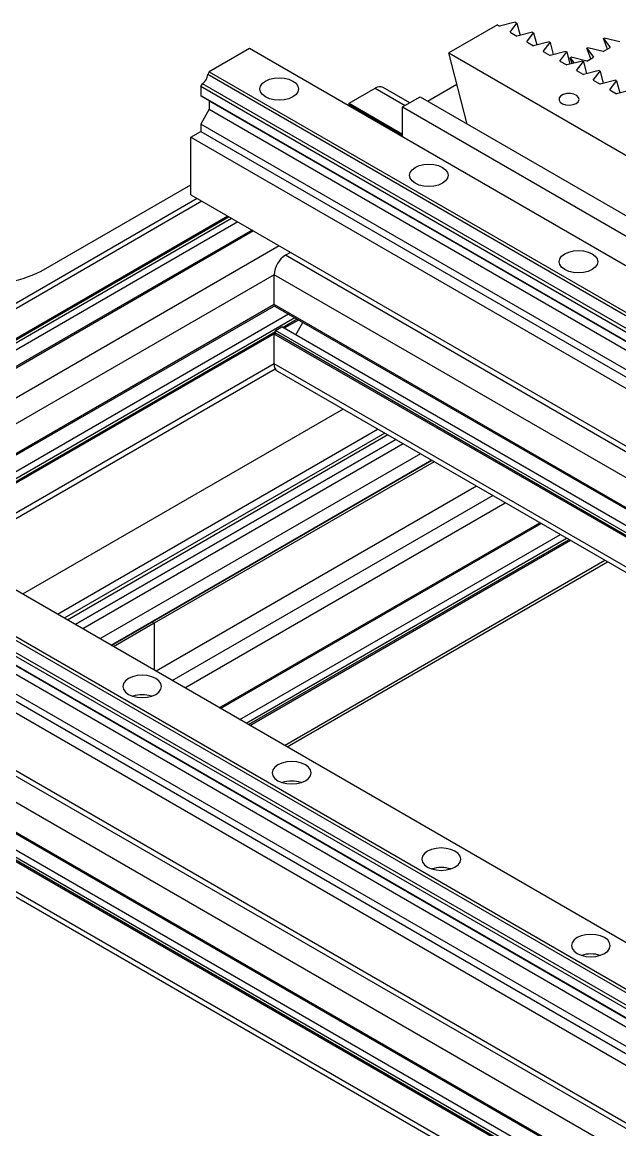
# Model space of a CAD drawing. Header units: millimetres. Extents: x 0 to 597, y 0 to 420.
# Drawn here: x 377.89 to 389.19, y 161.42 to 182.35 of the extents above; entities that cross this region are included whole.
import ezdxf

# ---------------------------------------------------------------- set-up
doc = ezdxf.new("R2010")
doc.units = ezdxf.units.MM

msp = doc.modelspace()

# ---------------------------------------------------------------- linework, layer by layer
at = {"color": 7, "linetype": 'Continuous', "lineweight": 25}
for p, q in [((386.872, 182.303), (385.952, 181.772)), ((386.872, 182.303), (386.912, 182.28)), ((387.207, 182.354), (386.912, 182.28)), ((387.112, 182.164), (387.24, 182.335)), ((387.112, 182.164), (387.242, 182.089)), ((387.207, 182.354), (387.24, 182.335)), ((387.24, 182.335), (387.301, 182.104)), ((387.537, 182.164), (387.242, 182.089)), ((387.537, 182.164), (387.555, 182.154)), ((387.426, 181.983), (387.555, 182.154)), ((387.426, 181.983), (387.556, 181.908)), ((387.555, 182.154), (387.615, 181.923)), ((387.851, 181.982), (387.556, 181.908)), ((387.74, 181.802), (387.869, 181.972)), ((387.851, 181.982), (387.869, 181.972)), ((387.869, 181.972), (387.929, 181.741)), ((388.875, 182.044), (388.893, 182.054)), ((388.875, 182.044), (389.004, 181.873)), ((388.951, 181.842), (388.875, 182.044)), ((389.188, 181.98), (388.893, 182.054)), ((382.184, 181.855), (381.425, 181.417)), ((410.747, 165.366), (382.184, 181.855)), ((386.303, 180.427), (385.952, 181.772)), ((385.952, 181.772), (410.328, 167.7)), ((387.74, 181.802), (387.87, 181.727)), ((388.166, 181.801), (387.87, 181.727)), ((388.054, 181.62), (388.183, 181.791)), ((388.166, 181.801), (388.183, 181.791)), ((388.183, 181.791), (388.243, 181.56)), ((388.561, 181.862), (388.579, 181.872)), ((388.561, 181.862), (388.69, 181.692)), ((388.636, 181.661), (388.561, 181.862)), ((388.874, 181.798), (388.579, 181.872)), ((388.874, 181.798), (389.004, 181.873)), ((388.054, 181.62), (388.185, 181.545)), ((388.48, 181.62), (388.185, 181.545)), ((388.247, 181.681), (388.264, 181.691)), ((388.247, 181.681), (388.323, 181.58)), ((388.288, 181.571), (388.247, 181.681)), ((388.56, 181.617), (388.264, 181.691)), ((388.369, 181.439), (388.498, 181.609)), ((388.48, 181.62), (388.498, 181.609)), ((388.498, 181.609), (388.558, 181.379)), ((388.56, 181.617), (388.69, 181.692)), ((381.425, 181.417), (381.394, 181.364)), ((410.747, 164.419), (381.394, 181.364)), ((381.425, 181.417), (410.747, 164.489)), ((388.369, 181.439), (388.499, 181.364)), ((388.794, 181.438), (388.499, 181.364)), ((388.683, 181.257), (388.812, 181.428)), ((388.794, 181.438), (388.812, 181.428)), ((388.812, 181.428), (388.872, 181.197)), ((381.262, 181.135), (381.293, 181.188)), ((410.747, 164.114), (381.262, 181.135)), ((381.262, 181.135), (381.262, 180.964)), ((410.747, 164.185), (381.293, 181.188)), ((385.215, 180.829), (384.712, 181.12)), ((385.552, 180.86), (386.107, 181.181)), ((388.683, 181.257), (388.813, 181.182)), ((389.109, 181.257), (388.813, 181.182)), ((388.997, 181.076), (389.126, 181.247)), ((389.109, 181.257), (389.126, 181.247)), ((389.126, 181.247), (389.186, 181.016)), ((381.262, 180.964), (410.747, 163.942)), ((381.293, 180.946), (381.262, 180.964)), ((381.293, 180.946), (410.747, 163.942)), ((384.072, 180.822), (384.562, 181.105)), ((385.08, 180.751), (385.41, 180.942)), ((385.41, 180.942), (410.747, 166.315)), ((388.997, 181.076), (389.127, 181.001)), ((389.423, 181.075), (389.127, 181.001)), ((381.425, 180.707), (381.262, 180.425)), ((410.747, 163.942), (381.394, 180.888)), ((381.425, 180.87), (381.394, 180.888)), ((381.425, 180.87), (410.747, 163.942)), ((381.425, 180.87), (381.425, 180.707)), ((381.425, 180.707), (410.747, 163.779)), ((384.046, 180.78), (384.072, 180.795)), ((384.072, 180.822), (385.08, 180.24)), ((384.072, 180.795), (384.072, 180.822)), ((384.072, 180.795), (385.08, 180.212)), ((385.08, 180.751), (410.747, 165.934)), ((385.08, 180.183), (385.08, 180.751)), ((381.073, 180.18), (381.262, 180.289)), ((410.591, 163.494), (381.262, 180.425)), ((381.262, 180.425), (381.262, 180.289)), ((381.262, 180.289), (410.473, 163.426)), ((381.073, 180.18), (410.284, 163.317)), ((381.073, 179.091), (381.073, 180.18)), ((378.245, 177.649), (381.073, 179.281)), ((381.073, 179.091), (409.341, 162.772)), ((381.198, 179.019), (373.069, 174.327)), ((381.776, 178.686), (373.647, 173.993)), ((381.799, 178.672), (373.67, 173.979)), ((381.846, 178.645), (373.717, 173.952)), ((381.964, 178.577), (373.835, 173.884)), ((382.233, 178.422), (374.104, 173.729)), ((382.257, 178.408), (374.128, 173.715)), ((382.959, 178.003), (382.865, 177.948)), ((382.653, 177.015), (382.653, 177.581)), ((382.653, 177.015), (375.532, 172.904)), ((382.676, 177.001), (375.556, 172.891)), ((408.332, 162.19), (382.653, 177.015)), ((382.676, 176.974), (382.676, 177.001)), ((408.309, 162.176), (382.676, 176.974)), ((382.921, 176.832), (375.825, 172.736)), ((383.039, 176.764), (375.943, 172.667)), ((383.086, 176.737), (382.818, 176.582)), ((383.11, 176.723), (382.841, 176.568)), ((382.676, 176.527), (382.794, 176.595)), ((407.922, 161.953), (382.676, 176.527)), ((382.676, 176.473), (382.676, 176.527)), ((408.04, 162.021), (382.794, 176.595)), ((383.058, 176.443), (383.192, 176.676)), ((382.676, 176.5), (375.99, 172.64)), ((382.676, 176.473), (376.013, 172.627)), ((382.653, 176.459), (382.676, 176.473)), ((407.851, 161.912), (382.653, 176.459)), ((382.653, 175.893), (382.653, 176.459)), ((407.875, 161.926), (382.676, 176.473)), ((376.592, 172.293), (382.672, 175.803)), ((382.715, 175.756), (407.273, 161.579)), ((401.212, 158.08), (371.106, 175.46)), ((400.951, 157.284), (370.316, 174.969)), ((370.347, 175.022), (400.951, 157.354)), ((383.955, 175.04), (377.894, 171.541)), ((401.389, 156.726), (370.184, 174.74)), ((400.951, 157.049), (370.215, 174.793)), ((384.615, 174.659), (378.554, 171.16)), ((370.184, 174.569), (401.389, 156.554)), ((370.215, 174.551), (401.389, 156.554)), ((401.389, 156.554), (370.316, 174.492)), ((370.347, 174.475), (401.389, 156.554)), ((384.741, 174.586), (378.68, 171.087)), ((384.802, 174.551), (378.741, 171.052)), ((378.889, 170.966), (384.95, 174.465)), ((378.889, 170.966), (384.95, 174.465)), ((384.95, 174.465), (378.889, 170.966)), ((378.889, 170.966), (384.95, 174.465)), ((370.347, 174.311), (401.389, 156.391)), ((385.092, 174.384), (379.031, 170.885)), ((401.389, 156.015), (370.184, 174.03)), ((385.417, 174.196), (379.356, 170.697)), ((379.568, 170.574), (385.629, 174.073)), ((385.629, 174.073), (379.568, 170.574)), ((385.676, 174.046), (380.385, 170.991)), ((370.184, 173.894), (401.389, 155.879)), ((369.995, 173.785), (401.389, 155.661)), ((386.478, 173.583), (380.417, 170.085)), ((381.614, 169.393), (387.675, 172.892)), ((381.638, 169.38), (387.699, 172.879)), ((369.901, 172.642), (434.012, 135.631)), ((369.995, 172.696), (402.994, 153.646)), ((382.001, 169.17), (388.062, 172.669)), ((382.119, 169.102), (388.18, 172.601)), ((382.166, 169.075), (388.227, 172.574)), ((382.19, 169.061), (388.251, 172.56)), ((369.689, 172.274), (433.8, 135.264)), ((382.894, 168.655), (388.955, 172.154)), ((369.689, 171.708), (433.8, 134.698)), ((369.713, 171.667), (433.824, 134.657)), ((369.83, 171.289), (433.941, 134.278)), ((369.689, 171.153), (433.8, 134.142)), ((369.713, 171.221), (433.824, 134.21)), ((369.713, 171.166), (433.824, 134.156)), ((380.385, 170.991), (379.615, 170.547)), ((380.337, 171.019), (380.385, 170.991)), ((380.385, 170.991), (380.385, 170.103)), ((369.689, 170.587), (433.8, 133.576)), ((369.751, 170.449), (433.862, 133.439))]:
    msp.add_line(p, q, dxfattribs=at)
at = {"color": 8, "linetype": 'Continuous', "lineweight": 25}
for p, q in [((384.562, 181.105), (385.127, 180.779)), ((381.286, 178.969), (373.156, 174.276)), ((382.747, 178.125), (374.618, 173.432)), ((409.247, 162.718), (382.865, 177.948)), ((382.653, 177.581), (375.042, 173.187)), ((408.823, 162.473), (382.653, 177.581)), ((382.653, 175.893), (376.504, 172.344)), ((407.361, 161.629), (382.653, 175.893)), ((380.723, 169.908), (386.784, 173.407)), ((380.959, 169.772), (387.02, 173.271)), ((382.845, 168.683), (388.906, 172.182))]:
    msp.add_line(p, q, dxfattribs=at)
at = {"color": 7, "linetype": 'Continuous', "lineweight": 25, "flags": 128}
for points in [[(383.006, 180.942), (382.93, 180.908), (382.842, 180.887), (382.747, 180.88), (382.652, 180.887), (382.564, 180.908), (382.488, 180.942), (382.429, 180.986), (382.393, 181.037), (382.38, 181.092), (382.393, 181.147), (382.429, 181.198), (382.488, 181.241), (382.564, 181.275), (382.652, 181.296), (382.747, 181.303), (382.842, 181.296), (382.93, 181.275), (383.006, 181.241), (383.064, 181.198), (383.101, 181.147), (383.114, 181.092), (383.101, 181.037), (383.064, 180.986), (383.006, 180.942)], [(388.359, 180.818), (388.399, 180.851), (388.415, 180.891), (388.405, 180.931), (388.371, 180.966), (388.318, 180.992), (388.251, 181.004), (388.182, 181.003), (388.118, 180.986), (388.068, 180.958), (388.04, 180.921), (388.037, 180.881), (388.059, 180.842), (388.104, 180.811), (388.165, 180.792), (388.234, 180.786), (388.302, 180.795), (388.359, 180.818)], [(385.835, 179.309), (385.759, 179.276), (385.67, 179.254), (385.575, 179.247), (385.48, 179.254), (385.392, 179.276), (385.316, 179.309), (385.258, 179.353), (385.221, 179.404), (385.209, 179.459), (385.221, 179.514), (385.258, 179.565), (385.316, 179.609), (385.392, 179.642), (385.48, 179.663), (385.575, 179.671), (385.67, 179.663), (385.759, 179.642), (385.835, 179.609), (385.893, 179.565), (385.929, 179.514), (385.942, 179.459), (385.929, 179.404), (385.893, 179.353), (385.835, 179.309)], [(388.663, 177.676), (388.587, 177.643), (388.499, 177.622), (388.404, 177.614), (388.309, 177.622), (388.22, 177.643), (388.144, 177.676), (388.086, 177.72), (388.05, 177.771), (388.037, 177.826), (388.05, 177.881), (388.086, 177.932), (388.144, 177.976), (388.22, 178.009), (388.309, 178.031), (388.404, 178.038), (388.499, 178.031), (388.587, 178.009), (388.663, 177.976), (388.721, 177.932), (388.758, 177.881), (388.77, 177.826), (388.758, 177.771), (388.721, 177.72), (388.663, 177.676)], [(380.413, 169.648), (380.472, 169.692), (380.508, 169.743), (380.521, 169.798), (380.508, 169.853), (380.472, 169.904), (380.413, 169.948), (380.337, 169.981), (380.249, 170.003), (380.154, 170.01), (380.059, 170.003), (379.971, 169.981), (379.895, 169.948), (379.837, 169.904), (379.8, 169.853), (379.787, 169.798), (379.8, 169.743), (379.837, 169.692), (379.895, 169.648), (379.971, 169.615), (380.059, 169.594), (380.154, 169.586), (380.249, 169.594), (380.337, 169.615), (380.413, 169.648)], [(383.242, 168.016), (383.3, 168.059), (383.337, 168.11), (383.349, 168.165), (383.337, 168.22), (383.3, 168.271), (383.242, 168.315), (383.166, 168.349), (383.077, 168.37), (382.983, 168.377), (382.888, 168.37), (382.799, 168.349), (382.723, 168.315), (382.665, 168.271), (382.628, 168.22), (382.616, 168.165), (382.628, 168.11), (382.665, 168.059), (382.723, 168.016), (382.799, 167.982), (382.888, 167.961), (382.983, 167.954), (383.077, 167.961), (383.166, 167.982), (383.242, 168.016)], [(386.07, 166.383), (386.129, 166.427), (386.165, 166.478), (386.178, 166.532), (386.165, 166.587), (386.129, 166.638), (386.07, 166.682), (385.994, 166.716), (385.906, 166.737), (385.811, 166.744), (385.716, 166.737), (385.628, 166.716), (385.552, 166.682), (385.493, 166.638), (385.457, 166.587), (385.444, 166.532), (385.457, 166.478), (385.493, 166.427), (385.552, 166.383), (385.628, 166.349), (385.716, 166.328), (385.811, 166.321), (385.906, 166.328), (385.994, 166.349), (386.07, 166.383)], [(388.899, 164.75), (388.957, 164.794), (388.994, 164.845), (389.006, 164.9), (388.994, 164.954), (388.957, 165.005), (388.899, 165.049), (388.823, 165.083), (388.734, 165.104), (388.639, 165.111), (388.545, 165.104), (388.456, 165.083), (388.38, 165.049), (388.322, 165.005), (388.285, 164.954), (388.273, 164.9), (388.285, 164.845), (388.322, 164.794), (388.38, 164.75), (388.456, 164.716), (388.545, 164.695), (388.639, 164.688), (388.734, 164.695), (388.823, 164.716), (388.899, 164.75)]]:
    msp.add_lwpolyline(points, dxfattribs=at)
at = {"color": 7, "linetype": 'Continuous', "lineweight": 25}
for centre, radius, start, end in [((381.155, 181.385), 0.24, 305.0002, 354.9985), ((384.65, 180.982), 0.151, 65.6923, 125.6191), ((383.113, 177.56), 0.461, 122.6049, 177.3945), ((377.297, 179.495), 2.076, 256.4756, 297.1673), ((382.795, 175.875), 0.143, 172.6479, 236.0389), ((380.154, 169.036), 0.604, 72.8682, 107.1326), ((382.983, 167.403), 0.604, 72.8654, 107.1333), ((385.811, 165.77), 0.604, 72.8669, 107.1339), ((388.639, 164.137), 0.604, 72.8682, 107.1326)]:
    msp.add_arc(centre, radius, start, end, dxfattribs=at)

doc.saveas('drawing.dxf')
